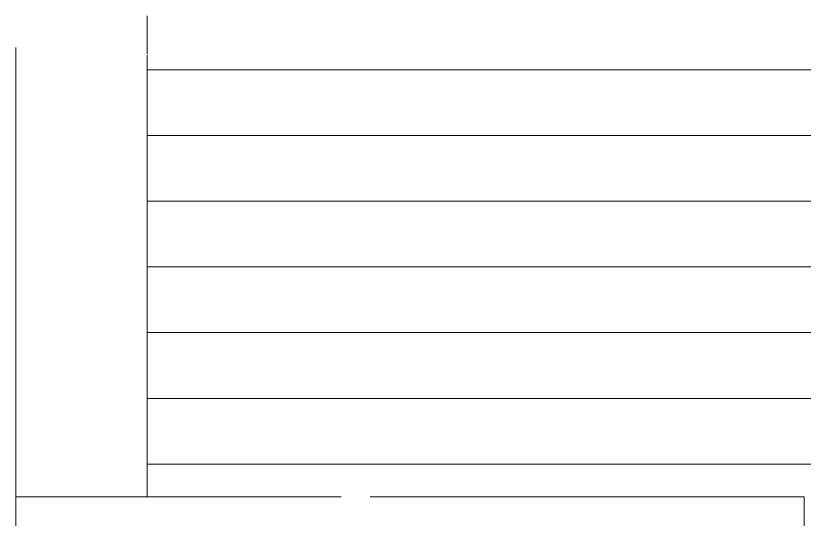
# Model space of a CAD drawing. Header units: millimetres. Extents: x -67152 to -48359, y -6192 to 21191.
# Drawn here: x -58816.1 to -58516.1, y 724.6 to 916.1 of the extents above; entities that cross this region are included whole.
import ezdxf

# ---------------------------------------------------------------- set-up
doc = ezdxf.new("R2010")
doc.units = ezdxf.units.MM
doc.layers.add('I-FURN', color=30, linetype='Continuous', lineweight=9)

# ---------------------------------------------------------------- blocks, each defined once
blk = doc.blocks.new('LR2371_Conjunto_Estar_Externo_932 - LR2371_Conjunto_Estar_Externo_932-3557151-Nivel 1 Oficinas')
at = {"layer": 'I-FURN'}
for p, q in [((1800, 0), (1800, -100)), ((2100, -100), (2100, 0)), ((1800, -100), (1965.19, -100)), ((1976.15, -100), (2100, -100)), ((2050, -100), (2050, -268.1)), ((2050, -112.5), (2050, -100)), ((2100, -100), (2100, -270.94)), ((650, -112.5), (2050, -112.5)), ((2050, -137.5), (650, -137.5)), ((2050, -162.5), (2050, -137.5)), ((650, -162.5), (2050, -162.5)), ((2050, -187.5), (650, -187.5)), ((2050, -212.5), (2050, -187.5)), ((650, -212.5), (2050, -212.5)), ((2050, -237.5), (650, -237.5)), ((2050, -262.5), (2050, -237.5)), ((650, -262.5), (2050, -262.5)), ((2050, -268.4), (2050, -283.05))]:
    blk.add_line(p, q, dxfattribs=at)

msp = doc.modelspace()

# ---------------------------------------------------------------- block references
at = {"layer": 'I-FURN', "rotation": 180}
msp.add_blockref('LR2371_Conjunto_Estar_Externo_932 - LR2371_Conjunto_Estar_Externo_932-3557151-Nivel 1 Oficinas', (-56716.06, 633.03), dxfattribs=at)

doc.saveas('drawing.dxf')
